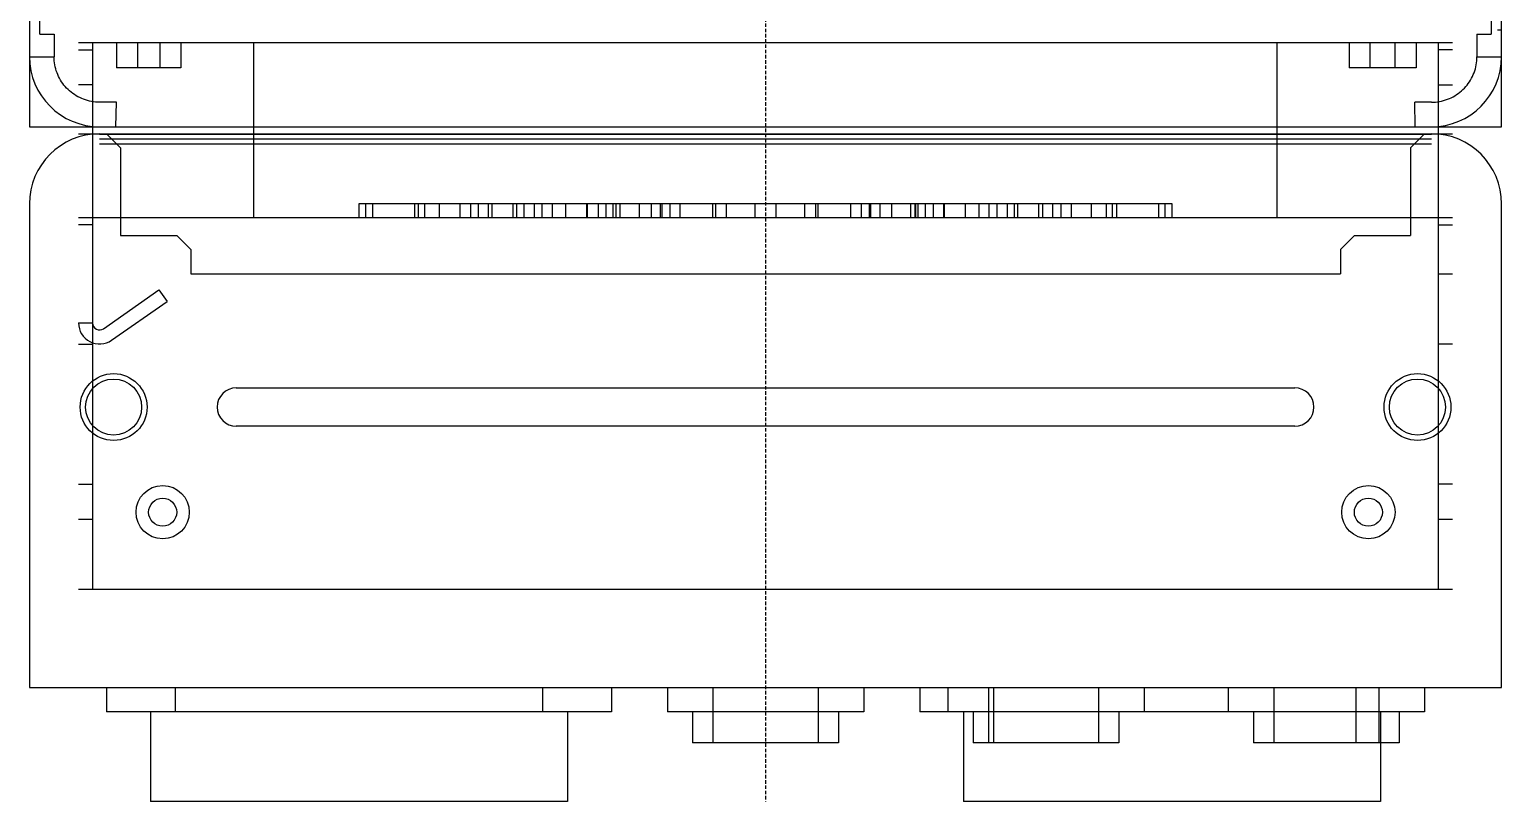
# Model space of a CAD drawing. Extents: x 0 to 226, y 0 to 690.
# Drawn here: x 8 to 218, y 0 to 110.2 of the extents above; entities that cross this region are included whole.
import ezdxf

# ---------------------------------------------------------------- set-up
doc = ezdxf.new("R2010")
doc.units = 0
doc.linetypes.add('DASHED', pattern=[0.75, 0.5, -0.25])
doc.layers.add('-15N-THT. THIẾT BỊ ĐÓNG MỞ', color=40, linetype='CONTINUOUS')

# ---------------------------------------------------------------- blocks, each defined once
blk = doc.blocks.new('06 - N - SC VSD ATV630D30~D45N4')
at = {"layer": '-15N-THT. THIẾT BỊ ĐÓNG MỞ', "color": 6, "linetype": 'DASHED'}
blk.add_line((0, 344.65), (0, -344.65), dxfattribs=at)
at = {"layer": '-15N-THT. THIẾT BỊ ĐÓNG MỞ'}
for p, q in [((-105, 302.47), (-105, -248.35)), ((104.99, -248.35), (104.99, 302.47)), ((-103.5, -235.15), (-103.5, -213.55)), ((103.49, -213.55), (103.49, -235.15)), ((-103.5, -235.15), (-101.49, -235.15)), ((-103.5, -235.15), (-103.5, -235.15)), ((-101.49, -235.15), (-101.49, -238.35)), ((-101.49, -235.15), (-101.49, -235.15)), ((101.48, -235.15), (103.49, -235.15)), ((101.48, -235.15), (101.48, -235.15)), ((101.48, -235.15), (101.48, -238.34)), ((103.49, -235.15), (103.49, -235.15)), ((104.39, -234.56), (104.39, -234.56)), ((104.99, -234.56), (104.39, -234.56)), ((104.99, -234.56), (104.99, -234.56)), ((-98, -236.35), (-98, -236.35)), ((97.99, -236.35), (-98, -236.35)), ((-96, -236.35), (-96, -236.35)), ((-96, -236.35), (-96, -314.35)), ((-92.6, -236.35), (-92.6, -239.95)), ((-89.6, -236.35), (-89.6, -239.95)), ((-86.4, -236.35), (-86.4, -239.95)), ((-83.4, -236.35), (-83.4, -239.95)), ((-73, -261.35), (-73, -236.35)), ((-73, -236.35), (-73, -236.35)), ((72.99, -236.35), (72.99, -236.35)), ((72.99, -261.35), (72.99, -236.35)), ((83.24, -236.35), (83.24, -239.95)), ((86.19, -236.35), (86.19, -239.95)), ((89.74, -236.35), (89.74, -239.95)), ((92.79, -236.35), (92.79, -239.95)), ((95.99, -236.35), (95.99, -236.35)), ((95.99, -314.35), (95.99, -236.35)), ((97.99, -236.35), (97.99, -236.35)), ((-105, -238.35), (-101.49, -238.35)), ((-105, -238.35), (-105, -238.35)), ((-101.49, -238.34), (-101.49, -238.34)), ((-101.49, -238.35), (-101.49, -238.35)), ((-101.48, -238.64), (-101.49, -238.35)), ((-101.47, -238.93), (-101.48, -238.64)), ((-101.43, -239.22), (-101.47, -238.93)), ((-101.39, -239.51), (-101.43, -239.22)), ((-98, -237.35), (-98, -237.35)), ((-98, -237.35), (-96, -237.35)), ((-96, -237.35), (-96, -237.35)), ((95.99, -237.35), (95.99, -237.35)), ((97.99, -237.35), (95.99, -237.35)), ((97.99, -237.35), (97.99, -237.35)), ((101.38, -239.51), (101.42, -239.23)), ((101.42, -239.23), (101.46, -238.94)), ((101.46, -238.94), (101.47, -238.64)), ((101.47, -238.64), (101.48, -238.35)), ((101.48, -238.34), (101.48, -238.34)), ((101.48, -238.34), (101.48, -238.35)), ((101.48, -238.35), (104.99, -238.35)), ((104.99, -238.35), (104.99, -238.35)), ((-101.33, -239.8), (-101.39, -239.51)), ((-101.26, -240.08), (-101.33, -239.8)), ((-101.17, -240.36), (-101.26, -240.08)), ((-101.07, -240.63), (-101.17, -240.36)), ((-100.96, -240.9), (-101.07, -240.63)), ((-100.84, -241.17), (-100.96, -240.9)), ((-100.71, -241.42), (-100.84, -241.17)), ((-100.57, -241.68), (-100.71, -241.42)), ((-83.4, -239.95), (-92.6, -239.95)), ((86.19, -239.95), (83.24, -239.95)), ((92.79, -239.95), (86.19, -239.95)), ((100.56, -241.68), (100.7, -241.43)), ((100.7, -241.43), (100.83, -241.17)), ((100.83, -241.17), (100.95, -240.9)), ((100.95, -240.9), (101.06, -240.63)), ((101.06, -240.63), (101.16, -240.36)), ((101.16, -240.36), (101.25, -240.08)), ((101.25, -240.08), (101.32, -239.8)), ((101.32, -239.8), (101.38, -239.51)), ((-100.42, -241.92), (-100.57, -241.68)), ((-100.25, -242.16), (-100.42, -241.92)), ((-100.08, -242.39), (-100.25, -242.16)), ((-99.89, -242.61), (-100.08, -242.39)), ((-99.7, -242.83), (-99.89, -242.61)), ((-99.49, -243.03), (-99.7, -242.83)), ((-99.28, -243.23), (-99.49, -243.03)), ((-99.05, -243.42), (-99.28, -243.23)), ((-98.82, -243.59), (-99.05, -243.42)), ((-96, -242.35), (-98, -242.35)), ((95.99, -242.35), (97.99, -242.35)), ((98.8, -243.6), (99.04, -243.42)), ((99.04, -243.42), (99.26, -243.24)), ((99.26, -243.24), (99.48, -243.04)), ((99.48, -243.04), (99.68, -242.83)), ((99.68, -242.83), (99.88, -242.62)), ((99.88, -242.62), (100.06, -242.4)), ((100.06, -242.4), (100.24, -242.16)), ((100.24, -242.16), (100.4, -241.93)), ((100.4, -241.93), (100.56, -241.68)), ((-98.58, -243.76), (-98.82, -243.59)), ((-98.33, -243.92), (-98.58, -243.76)), ((-98.08, -244.06), (-98.33, -243.92)), ((-97.82, -244.19), (-98.08, -244.06)), ((-97.55, -244.32), (-97.82, -244.19)), ((-97.28, -244.42), (-97.55, -244.32)), ((-97, -244.52), (-97.28, -244.42)), ((-96.72, -244.61), (-97, -244.52)), ((-96.44, -244.68), (-96.72, -244.61)), ((-96.16, -244.74), (-96.44, -244.68)), ((-95.87, -244.78), (-96.16, -244.74)), ((-95.58, -244.82), (-95.87, -244.78)), ((-95.29, -244.84), (-95.58, -244.82)), ((-94.99, -244.84), (-95.29, -244.84)), ((-92.61, -244.84), (-94.99, -244.84)), ((-94.99, -244.84), (-94.99, -244.84)), ((-92.67, -248.35), (-92.61, -244.84)), ((-92.61, -244.84), (-92.61, -244.84)), ((92.6, -244.84), (92.6, -244.84)), ((94.98, -244.84), (92.6, -244.84)), ((92.66, -248.35), (92.6, -244.84)), ((94.98, -244.84), (94.98, -244.84)), ((94.98, -244.84), (95.28, -244.84)), ((95.28, -244.84), (95.57, -244.82)), ((95.57, -244.82), (95.86, -244.78)), ((95.86, -244.78), (96.14, -244.74)), ((96.14, -244.74), (96.43, -244.68)), ((96.43, -244.68), (96.71, -244.61)), ((96.71, -244.61), (96.99, -244.52)), ((96.99, -244.52), (97.26, -244.43)), ((97.26, -244.43), (97.54, -244.32)), ((97.54, -244.32), (97.8, -244.2)), ((97.8, -244.2), (98.06, -244.06)), ((98.06, -244.06), (98.32, -243.92)), ((98.32, -243.92), (98.56, -243.76)), ((98.56, -243.76), (98.8, -243.6)), ((-105, -248.35), (-105, -248.35)), ((-105, -248.35), (104.99, -248.35)), ((-98, -249.35), (97.99, -249.35)), ((-98, -249.35), (-98, -249.35)), ((-96, -249.35), (-96, -249.35)), ((-95, -248.35), (-95, -248.35)), ((-95, -249.35), (-95, -249.35)), ((-95, -249.4), (94.99, -249.4)), ((-94, -249.35), (-94, -249.35)), ((-92, -251.35), (-94, -249.35)), ((-92.67, -248.35), (-92.67, -248.35)), ((93.99, -249.35), (91.99, -251.35)), ((92.66, -248.35), (92.66, -248.35)), ((93.99, -249.35), (93.99, -249.35)), ((94.99, -248.35), (94.99, -248.35)), ((94.99, -249.35), (94.99, -249.35)), ((95.99, -249.35), (95.99, -249.35)), ((97.99, -249.35), (97.99, -249.35)), ((104.99, -248.35), (104.99, -248.35)), ((-95, -250.09), (94.99, -250.09)), ((94.99, -250.85), (-95, -250.85)), ((-95, -250.85), (-95, -250.85)), ((-92, -251.35), (-92, -263.85)), ((-92, -251.35), (-92, -251.35)), ((91.99, -251.35), (91.99, -251.35)), ((91.99, -251.35), (91.99, -263.85)), ((94.99, -250.85), (94.99, -250.85)), ((-105, -259.35), (-105, -328.35)), ((57.99, -259.35), (-58, -259.35)), ((-58, -259.35), (-58, -259.35)), ((-58, -259.35), (-58, -261.35)), ((-57, -261.35), (-57, -259.35)), ((-56.07, -259.35), (-56.07, -261.35)), ((-50.1, -259.35), (-50.1, -261.35)), ((-49.5, -261.35), (-49.5, -259.35)), ((-48.6, -261.35), (-48.6, -259.35)), ((-46.5, -261.35), (-46.5, -259.35)), ((-43.6, -259.35), (-43.6, -261.35)), ((-42.1, -259.35), (-42.1, -261.35)), ((-41, -259.35), (-41, -261.35)), ((-39.5, -261.35), (-39.5, -259.35)), ((-39, -261.35), (-39, -259.35)), ((-36, -261.35), (-36, -259.35)), ((-35.5, -261.35), (-35.5, -259.35)), ((-34.5, -259.35), (-34.5, -261.35)), ((-33, -259.35), (-33, -261.35)), ((-31.9, -259.35), (-31.9, -261.35)), ((-30.4, -261.35), (-30.4, -259.35)), ((-28.5, -261.35), (-28.5, -259.35)), ((-25.5, -261.35), (-25.5, -259.35)), ((-25.4, -261.35), (-25.4, -259.35)), ((-23.9, -259.35), (-23.9, -261.35)), ((-22.8, -259.35), (-22.8, -261.35)), ((-21.73, -261.35), (-21.73, -259.35)), ((-21.37, -259.35), (-21.37, -261.35)), ((-21.3, -261.35), (-21.3, -259.35)), ((-20.73, -261.35), (-20.73, -259.35)), ((-18, -261.35), (-18, -259.35)), ((-16.28, -261.35), (-16.28, -259.35)), ((-15, -261.35), (-15, -259.35)), ((-14.78, -259.35), (-14.78, -261.35)), ((-13.68, -259.35), (-13.68, -261.35)), ((-12.18, -261.35), (-12.18, -259.35)), ((-7.5, -261.35), (-7.5, -259.35)), ((-7.11, -261.35), (-7.11, -259.35)), ((-5.61, -259.35), (-5.61, -261.35)), ((-1.5, -259.35), (-1.5, -259.35)), ((-1.5, -261.35), (-1.5, -259.35)), ((1.5, -259.35), (1.5, -259.35)), ((1.5, -261.35), (1.5, -259.35)), ((5.61, -261.35), (5.61, -259.35)), ((7.11, -259.35), (7.11, -261.35)), ((7.5, -261.35), (7.5, -259.35)), ((12.18, -261.35), (12.18, -259.35)), ((13.68, -261.35), (13.68, -259.35)), ((14.78, -259.35), (14.78, -261.35)), ((15, -261.35), (15, -259.35)), ((16.28, -259.35), (16.28, -261.35)), ((18, -261.35), (18, -259.35)), ((20.73, -261.35), (20.73, -259.35)), ((21.3, -259.35), (21.3, -261.35)), ((21.37, -259.35), (21.37, -261.35)), ((21.73, -259.35), (21.73, -261.35)), ((22.8, -261.35), (22.8, -259.35)), ((23.9, -259.35), (23.9, -261.35)), ((25.4, -259.35), (25.4, -261.35)), ((25.5, -261.35), (25.5, -259.35)), ((28.5, -261.35), (28.5, -259.35)), ((30.4, -259.35), (30.4, -261.35)), ((31.9, -261.35), (31.9, -259.35)), ((33, -259.35), (33, -261.35)), ((34.5, -261.35), (34.5, -259.35)), ((35.5, -261.35), (35.5, -259.35)), ((36, -261.35), (36, -259.35)), ((39, -261.35), (39, -259.35)), ((39.5, -259.35), (39.5, -261.35)), ((41, -261.35), (41, -259.35)), ((42.1, -259.35), (42.1, -261.35)), ((43.6, -259.35), (43.6, -261.35)), ((46.5, -261.35), (46.5, -259.35)), ((48.6, -259.35), (48.6, -261.35)), ((49.5, -261.35), (49.5, -259.35)), ((50.1, -261.35), (50.1, -259.35)), ((56.07, -259.35), (56.07, -261.35)), ((56.99, -261.35), (56.99, -259.35)), ((57.99, -259.35), (57.99, -259.35)), ((57.99, -261.35), (57.99, -259.35)), ((104.99, -259.35), (104.99, -259.35)), ((104.99, -328.35), (104.99, -259.35)), ((97.99, -261.35), (-98, -261.35)), ((-98, -261.35), (-98, -261.35)), ((-96, -262.35), (-98, -262.35)), ((-96, -261.35), (-96, -261.35)), ((-73, -261.35), (-73, -261.35)), ((-58, -261.35), (-58, -261.35)), ((-1.5, -261.35), (-1.5, -261.35)), ((1.5, -261.35), (1.5, -261.35)), ((57.99, -261.35), (57.99, -261.35)), ((72.99, -261.35), (72.99, -261.35)), ((95.99, -261.35), (95.99, -261.35)), ((95.99, -262.35), (97.99, -262.35)), ((97.99, -261.35), (97.99, -261.35)), ((-92, -263.85), (-84, -263.85)), ((-92, -263.85), (-92, -263.85)), ((-82, -265.85), (-84, -263.85)), ((-84, -263.85), (-84, -263.85)), ((83.99, -263.85), (81.99, -265.85)), ((83.99, -263.85), (91.99, -263.85)), ((83.99, -263.85), (83.99, -263.85)), ((91.99, -263.85), (91.99, -263.85)), ((-82, -265.85), (-82, -269.35)), ((-82, -265.85), (-82, -265.85)), ((81.99, -265.85), (81.99, -269.35)), ((81.99, -265.85), (81.99, -265.85)), ((-82, -269.35), (81.99, -269.35)), ((-82, -269.35), (-82, -269.35)), ((81.99, -269.35), (81.99, -269.35)), ((95.99, -269.35), (97.99, -269.35)), ((-94.43, -277.17), (-86.53, -271.64)), ((-88.17, -272.79), (-88.17, -272.79)), ((-86.53, -271.64), (-85.38, -273.28)), ((-86.53, -271.64), (-86.53, -271.64)), ((-93.28, -278.81), (-85.38, -273.28)), ((-87.02, -274.43), (-87.02, -274.43)), ((-85.38, -273.28), (-85.38, -273.28)), ((-98, -276.35), (-98, -276.35)), ((-98, -276.35), (-96, -276.35)), ((-96, -276.35), (-96, -276.35)), ((-94.43, -277.17), (-94.43, -277.17)), ((-93.28, -278.81), (-93.28, -278.81)), ((-98, -279.35), (-98, -279.35)), ((-98, -279.35), (-96, -279.35)), ((-96, -279.35), (-96, -279.35)), ((95.99, -279.35), (95.99, -279.35)), ((97.99, -279.35), (95.99, -279.35)), ((97.99, -279.35), (97.99, -279.35)), ((-76.02, -285.66), (-76.02, -285.66)), ((-75.5, -285.61), (75.49, -285.61)), ((-75.5, -285.61), (-75.5, -285.61)), ((75.49, -285.61), (75.49, -285.61)), ((-97.77, -288.35), (-97.77, -288.35)), ((-97, -288.35), (-97, -288.35)), ((-89, -288.35), (-89, -288.35)), ((-88.23, -288.35), (-88.23, -288.35)), ((-78.24, -288.35), (-78.24, -288.35)), ((78.23, -288.35), (78.23, -288.35)), ((88.22, -288.35), (88.22, -288.35)), ((88.99, -288.35), (88.99, -288.35)), ((96.99, -288.35), (96.99, -288.35)), ((97.76, -288.35), (97.76, -288.35)), ((75.49, -291.09), (-75.5, -291.09)), ((-75.5, -291.09), (-75.5, -291.09)), ((75.49, -291.09), (75.49, -291.09)), ((75.79, -291.08), (75.79, -291.08)), ((-98, -299.35), (-96, -299.35)), ((97.99, -299.35), (95.99, -299.35)), ((-98, -304.35), (-96, -304.35)), ((-89.8, -303.35), (-89.8, -303.35)), ((-88, -303.35), (-88, -303.35)), ((-84, -303.35), (-84, -303.35)), ((-82.2, -303.35), (-82.2, -303.35)), ((82.19, -303.35), (82.19, -303.35)), ((83.99, -303.35), (83.99, -303.35)), ((87.99, -303.35), (87.99, -303.35)), ((89.79, -303.35), (89.79, -303.35)), ((95.99, -304.35), (97.99, -304.35)), ((-98, -314.35), (97.99, -314.35)), ((-98, -314.35), (-98, -314.35)), ((-96, -314.35), (-96, -314.35)), ((95.99, -314.35), (95.99, -314.35)), ((97.99, -314.35), (97.99, -314.35)), ((-105, -318.35), (-105, -318.35)), ((-105, -328.35), (104.99, -328.35)), ((-94, -328.35), (-94, -331.85)), ((-84.2, -328.35), (-84.2, -331.85)), ((-31.8, -328.35), (-31.8, -331.85)), ((-22, -328.35), (-22, -331.85)), ((-14, -328.35), (-14, -331.85)), ((-7.5, -328.35), (-7.5, -336.25)), ((7.5, -328.35), (7.5, -336.25)), ((14, -328.35), (14, -331.85)), ((22, -328.35), (22, -331.85)), ((26, -328.35), (26, -331.85)), ((31.8, -328.35), (31.8, -336.25)), ((32.5, -328.35), (32.5, -336.25)), ((47.5, -328.35), (47.5, -336.25)), ((54, -328.35), (54, -331.85)), ((65.99, -328.35), (65.99, -331.85)), ((72.49, -328.35), (72.49, -336.25)), ((84.19, -328.35), (84.19, -336.25)), ((87.49, -328.35), (87.49, -336.25)), ((93.99, -328.35), (93.99, -331.85)), ((-22, -331.85), (-94, -331.85)), ((-87.75, -331.85), (-87.75, -344.65)), ((-28.25, -331.85), (-28.25, -344.65)), ((14, -331.85), (-14, -331.85)), ((-10.4, -331.85), (-10.4, -336.25)), ((10.4, -331.85), (10.4, -336.25)), ((26, -331.85), (22, -331.85)), ((93.99, -331.85), (26, -331.85)), ((28.25, -331.85), (28.25, -344.65)), ((29.6, -331.85), (29.6, -336.25)), ((50.4, -331.85), (50.4, -336.25)), ((69.59, -331.85), (69.59, -336.25)), ((87.74, -331.85), (87.74, -344.65)), ((90.39, -331.85), (90.39, -336.25)), ((10.4, -336.25), (-10.4, -336.25)), ((50.4, -336.25), (29.6, -336.25)), ((90.39, -336.25), (69.59, -336.25)), ((-28.25, -344.65), (-87.75, -344.65)), ((87.74, -344.65), (28.25, -344.65))]:
    blk.add_line(p, q, dxfattribs=at)
for centre, radius in [((-93, -288.35), 4.77), ((-93, -288.35), 4), ((92.99, -288.35), 4.77), ((92.99, -288.35), 4), ((-86, -303.35), 3.8), ((85.99, -303.35), 3.8), ((-86, -303.35), 2), ((85.99, -303.35), 2)]:
    blk.add_circle(centre, radius, dxfattribs=at)
for centre, radius, start, end in [((-95, -238.35), 10, 180, 270), ((94.99, -238.35), 10, 270, 0), ((-95, -259.35), 10, 90, 180), ((94.99, -259.35), 10, 0, 90), ((-95, -276.35), 3, 180, 305), ((-95, -276.35), 1, 180, 305), ((-75.5, -288.35), 2.74, 90, 270), ((75.49, -288.35), 2.74, 270, 90)]:
    blk.add_arc(centre, radius, start, end, dxfattribs=at)

msp = doc.modelspace()

# ---------------------------------------------------------------- block references
msp.add_blockref('06 - N - SC VSD ATV630D30~D45N4', (113.01, 344.65))

doc.saveas('drawing.dxf')
